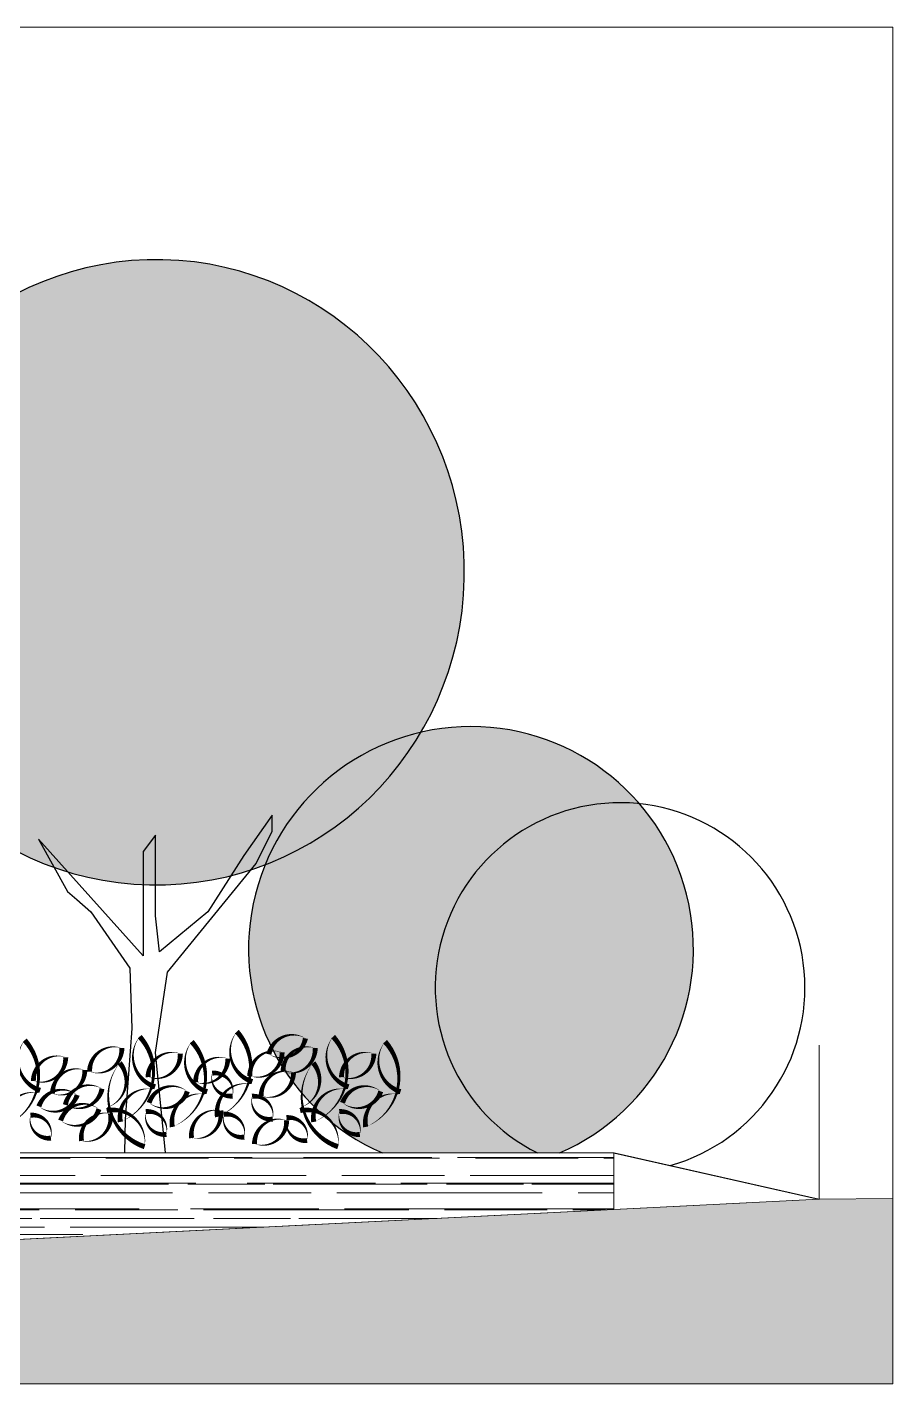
# Model space of a CAD drawing. Header units: metres. Extents: x -183 to 1639, y -350 to 198.
# Drawn here: x 531.58 to 540.02, y -184.45 to -171.23 of the extents above; entities that cross this region are included whole.
import ezdxf

# ---------------------------------------------------------------- set-up
doc = ezdxf.new("R2010")
doc.units = ezdxf.units.M
doc.header["$MEASUREMENT"] = 0
doc.header["$XCLIPFRAME"] = 2
doc.layers.add('FLOATINGWINDOWS', color=2, linetype='Continuous', plot=False)
for name, color, linetype in [('okna', 4, 'Continuous'), ('SRAFA', 251, 'Continuous'), ('SRAFY-TERÉN', 252, 'Continuous'), ('stafaz', 254, 'Continuous'), ('zariz.predmety', 203, 'Continuous')]:
    doc.layers.add(name, color=color, linetype=linetype)
picture_1 = doc.add_image_def('image2.jpg', size_in_pixel=(1280, 1024))

msp = doc.modelspace()

# ---------------------------------------------------------------- hatches: boundary and pattern name
at = {"linetype": 'Continuous', "lineweight": 0}
h = msp.add_hatch(color=256, dxfattribs=at)
edge = h.paths.add_edge_path()
edge.add_arc((535.907, -180.209), 2.167, 293.4875, 606.5125)
at = {"layer": 'SRAFA', "linetype": 'Continuous', "lineweight": 0}
h = msp.add_hatch(dxfattribs=at)
h.set_pattern_fill('AR-RROOF', color=256, scale=0.25, style=0)
h.set_pattern_definition([(360, (28.2745, 62.7584), (0.55, 0.25), [3.75, -0.5, 1.25, -0.25]), (360, (28.607, 62.8834), (-0.25, 0.3325), [0.75, -0.0825, 1.5, -0.1875]), (360, (28.3995, 62.9709), (1.3, 0.1675), [2, -0.35, 1, -0.25])])
h.paths.add_polyline_path([(523.4, -182.196), (523.4, -183.446), (537.3, -182.747), (537.3, -182.196)])
at = {"layer": 'SRAFY-TERÉN', "linetype": 'Continuous', "lineweight": 0}
msp.add_hatch(color=256, dxfattribs=at).paths.add_polyline_path([(513.9, -183.446), (513.9, -184.446), (540.018, -184.446), (540.018, -182.64), (539.3, -182.646), (523.4, -183.446)])
at = {"layer": 'zariz.predmety', "linetype": 'Continuous', "ltscale": 0.001}
h = msp.add_hatch(color=252, dxfattribs=at)
edge = h.paths.add_edge_path()
edge.add_ellipse((532.841, -176.539), major_axis=(0.065, 3.046), ratio=0.9851, start_angle=0, end_angle=360, ccw=False)

# ---------------------------------------------------------------- linework, layer by layer
at = {"layer": 'FLOATINGWINDOWS', "linetype": 'Continuous', "lineweight": 0, "flags": 128}
msp.add_lwpolyline([(513.9, -183.446), (513.9, -184.446), (540.018, -184.446), (540.018, -182.64), (539.3, -182.646), (523.4, -183.446)], close=True, dxfattribs=at)
at = {"layer": 'okna', "linetype": 'Continuous', "lineweight": 0}
for p, q in [((539.3, -182.646), (539.3, -181.146)), ((537.3, -182.196), (523.4, -182.196)), ((537.3, -182.196), (537.3, -182.747)), ((523.4, -183.446), (539.3, -182.646))]:
    msp.add_line(p, q, dxfattribs=at)
at = {"layer": 'zariz.predmety', "color": 253, "linetype": 'Continuous', "ltscale": 0.001}
msp.add_line((537.3, -182.196), (539.3, -182.646), dxfattribs=at)
msp.add_lwpolyline([(532.929, -182.196), (532.832, -181.219), (532.949, -180.434), (533.813, -179.375), (533.97, -179.061), (533.97, -178.904), (533.695, -179.297), (533.342, -179.846), (532.871, -180.238), (532.832, -179.885), (532.832, -179.101), (532.714, -179.258), (532.714, -180.277), (531.694, -179.14), (531.977, -179.649), (531.977, -179.649), (531.977, -179.649), (532.068, -179.727), (532.204, -179.846), (532.582, -180.396), (532.603, -180.983), (532.539, -181.868), (532.532, -182.196)], dxfattribs=at)
for points in [[(531.559, -181.098, 0, 0, 0.520567), (531.559, -181.098, 0, 0.05, 0.520567), (531.709, -181.587, 0, 0.05, 0.520567), (531.687, -181.61, 0, 0.05, 0.520567), (531.37, -181.929, 0, 0.05, 0.520567), (531.559, -181.098, 0.05, 0.05, 0)], [(532.679, -181.063, 0, 0, 0.520567), (532.679, -181.063, 0, 0.05, 0.520567), (532.829, -181.552, 0, 0.05, 0.520567), (532.808, -181.575, 0, 0.05, 0.520567), (532.491, -181.894, 0, 0.05, 0.520567), (532.679, -181.063, 0.05, 0.05, 0)], [(533.186, -181.112, 0, 0, 0.520567), (533.186, -181.112, 0, 0.05, 0.520567), (533.336, -181.6, 0, 0.05, 0.520567), (533.314, -181.624, 0, 0.05, 0.520567), (532.997, -181.943, 0, 0.05, 0.520567), (533.186, -181.112, 0.05, 0.05, 0)], [(533.626, -181.014, 0, 0, 0.520567), (533.626, -181.014, 0, 0.05, 0.520567), (533.776, -181.502, 0, 0.05, 0.520567), (533.754, -181.525, 0, 0.05, 0.520567), (533.437, -181.845, 0, 0.05, 0.520567), (533.626, -181.014, 0.05, 0.05, 0)], [(533.938, -181.235, 0, 0, 0.520567), (533.938, -181.235, 0, 0.05, 0.520567), (534.294, -181.08, 0, 0.05, 0.520567), (533.938, -181.235, 0.05, 0.05, 0)], [(534.564, -181.063, 0, 0, 0.520567), (534.564, -181.063, 0, 0.05, 0.520567), (534.714, -181.552, 0, 0.05, 0.520567), (534.692, -181.575, 0, 0.05, 0.520567), (534.375, -181.894, 0, 0.05, 0.520567), (534.564, -181.063, 0.05, 0.05, 0)], [(535.07, -181.112, 0, 0, 0.520567), (535.07, -181.112, 0, 0.05, 0.520567), (535.22, -181.6, 0, 0.05, 0.520567), (535.198, -181.624, 0, 0.05, 0.520567), (534.881, -181.943, 0, 0.05, 0.520567), (535.07, -181.112, 0.05, 0.05, 0)], [(531.958, -181.264, 0, 0, 0.520567), (531.958, -181.264, 0, 0.05, 0.520567), (531.644, -181.494, 0, 0.05, 0.520567), (531.958, -181.264, 0.05, 0.05, 0)], [(532.505, -181.175, 0, 0, 0.520567), (532.505, -181.175, 0, 0.05, 0.520567), (532.191, -181.405, 0, 0.05, 0.520567), (532.505, -181.175, 0.05, 0.05, 0)], [(533.075, -181.229, 0, 0, 0.520567), (533.075, -181.229, 0, 0.05, 0.520567), (532.761, -181.458, 0, 0.05, 0.520567), (533.075, -181.229, 0.05, 0.05, 0)], [(534.066, -181.216, 0, 0, 0.520567), (534.066, -181.216, 0, 0.05, 0.520567), (533.752, -181.446, 0, 0.05, 0.520567), (534.066, -181.216, 0.05, 0.05, 0)], [(534.389, -181.175, 0, 0, 0.520567), (534.389, -181.175, 0, 0.05, 0.520567), (534.076, -181.405, 0, 0.05, 0.520567), (534.389, -181.175, 0.05, 0.05, 0)], [(534.96, -181.229, 0, 0, 0.520567), (534.96, -181.229, 0, 0.05, 0.520567), (534.646, -181.458, 0, 0.05, 0.520567), (534.96, -181.229, 0.05, 0.05, 0)], [(532.144, -181.389, 0, 0, 0.520567), (532.144, -181.389, 0, 0.05, 0.520567), (531.83, -181.619, 0, 0.05, 0.520567), (532.144, -181.389, 0.05, 0.05, 0)], [(532.727, -182.136, 0, 0, 0.520567), (532.727, -182.136, 0, 0.05, 0.520567), (532.358, -181.783, 0, 0.05, 0.520567), (532.365, -181.752, 0, 0.05, 0.520567), (532.485, -181.319, 0, 0.05, 0.520567), (532.727, -182.136, 0.05, 0.05, 0)], [(533.537, -181.277, 0, 0, 0.520567), (533.537, -181.277, 0, 0.05, 0.520567), (533.224, -181.507, 0, 0.05, 0.520567), (533.537, -181.277, 0.05, 0.05, 0)], [(534.612, -182.136, 0, 0, 0.520567), (534.612, -182.136, 0, 0.05, 0.520567), (534.242, -181.783, 0, 0.05, 0.520567), (534.25, -181.752, 0, 0.05, 0.520567), (534.37, -181.319, 0, 0.05, 0.520567), (534.612, -182.136, 0.05, 0.05, 0)], [(533.584, -181.642, 0, 0, 0.520567), (533.584, -181.642, 0, 0.05, 0.520567), (533.385, -181.419, 0, 0.05, 0.520567), (533.584, -181.642, 0.05, 0.05, 0)], [(534.177, -181.412, 0, 0, 0.520567), (534.177, -181.412, 0, 0.05, 0.520567), (533.863, -181.642, 0, 0.05, 0.520567), (534.177, -181.412, 0.05, 0.05, 0)], [(532.07, -181.632, 0, 0, 0.520567), (532.07, -181.632, 0, 0.05, 0.520567), (531.697, -181.743, 0, 0.05, 0.520567), (532.07, -181.632, 0.05, 0.05, 0)], [(531.955, -181.727, 0, 0, 0.520567), (531.955, -181.727, 0, 0.05, 0.520567), (532.312, -181.571, 0, 0.05, 0.520567), (531.955, -181.727, 0.05, 0.05, 0)], [(533.143, -181.597, 0, 0, 0.520567), (533.143, -181.597, 0, 0.05, 0.520567), (532.771, -181.708, 0, 0.05, 0.520567), (533.143, -181.597, 0.05, 0.05, 0)], [(533.974, -181.867, 0, 0, 0.520567), (533.974, -181.867, 0, 0.05, 0.520567), (533.774, -181.645, 0, 0.05, 0.520567), (533.974, -181.867, 0.05, 0.05, 0)], [(535.028, -181.597, 0, 0, 0.520567), (535.028, -181.597, 0, 0.05, 0.520567), (534.655, -181.708, 0, 0.05, 0.520567), (535.028, -181.597, 0.05, 0.05, 0)], [(532.282, -181.77, 0, 0, 0.520567), (532.282, -181.77, 0, 0.05, 0.520567), (531.909, -181.88, 0, 0.05, 0.520567), (532.282, -181.77, 0.05, 0.05, 0)], [(533.185, -182.051, 0, 0, 0.520567), (533.185, -182.051, 0, 0.05, 0.520567), (533.468, -181.784, 0, 0.05, 0.520567), (533.185, -182.051, 0.05, 0.05, 0)], [(531.814, -182.052, 0, 0, 0.520567), (531.814, -182.052, 0, 0.05, 0.520567), (531.615, -181.829, 0, 0.05, 0.520567), (531.814, -182.052, 0.05, 0.05, 0)], [(532.112, -182.079, 0, 0, 0.520567), (532.112, -182.079, 0, 0.05, 0.520567), (532.395, -181.812, 0, 0.05, 0.520567), (532.112, -182.079, 0.05, 0.05, 0)], [(532.939, -182.016, 0, 0, 0.520567), (532.939, -182.016, 0, 0.05, 0.520567), (532.739, -181.794, 0, 0.05, 0.520567), (532.939, -182.016, 0.05, 0.05, 0)], [(533.698, -182.042, 0, 0, 0.520567), (533.698, -182.042, 0, 0.05, 0.520567), (533.498, -181.82, 0, 0.05, 0.520567), (533.698, -182.042, 0.05, 0.05, 0)], [(533.798, -182.109, 0, 0, 0.520567), (533.798, -182.109, 0, 0.05, 0.520567), (534.111, -181.879, 0, 0.05, 0.520567), (533.798, -182.109, 0.05, 0.05, 0)], [(534.31, -182.076, 0, 0, 0.520567), (534.31, -182.076, 0, 0.05, 0.520567), (534.11, -181.853, 0, 0.05, 0.520567), (534.31, -182.076, 0.05, 0.05, 0)], [(534.824, -182.016, 0, 0, 0.520567), (534.824, -182.016, 0, 0.05, 0.520567), (534.624, -181.794, 0, 0.05, 0.520567), (534.824, -182.016, 0.05, 0.05, 0)]]:
    msp.add_lwpolyline(points, format="xyseb", close=True, dxfattribs=at)
for centre, radius, start, end in [((535.907, -180.209), 2.167, 293.4875, 246.5125), ((537.36, -180.585), 1.801, 285.6691, 243.4594)]:
    msp.add_arc(centre, radius, start, end, dxfattribs=at)
at = {"layer": 'zariz.predmety', "color": 253, "linetype": 'Continuous', "ltscale": 0.001, "extrusion": (0, 0, -1)}
msp.add_ellipse((532.841, -176.539), major_axis=(0.065, 3.046), ratio=0.9851, dxfattribs=at)

# ---------------------------------------------------------------- pictures from other files: only their frames are drawn
at = {"layer": 'stafaz', "linetype": 'Continuous', "lineweight": 0}
image = msp.add_image(picture_1, insert=(496.289, -192.803), size_in_units=(74.344, 59.475), dxfattribs=at)
image.set_boundary_path([(303.585, 862.4), (303.585, 836.575), (302.724, 836.575), (302.724, 652.023), (752.39, 652.023), (752.39, 848.51), (740.04, 848.627), (705.607, 840.88), (466.288, 840.88), (466.288, 782.34), (462.586, 782.34), (462.586, 767.706), (469.73, 767.706), (469.73, 763.753), (467.15, 763.753), (467.15, 760.82), (336.298, 760.82), (336.298, 763.753), (333.715, 763.753), (333.715, 767.706), (340.86, 767.706), (340.86, 782.34), (337.16, 782.34), (337.16, 862.4), (303.585, 862.4)])

doc.saveas('drawing.dxf')
